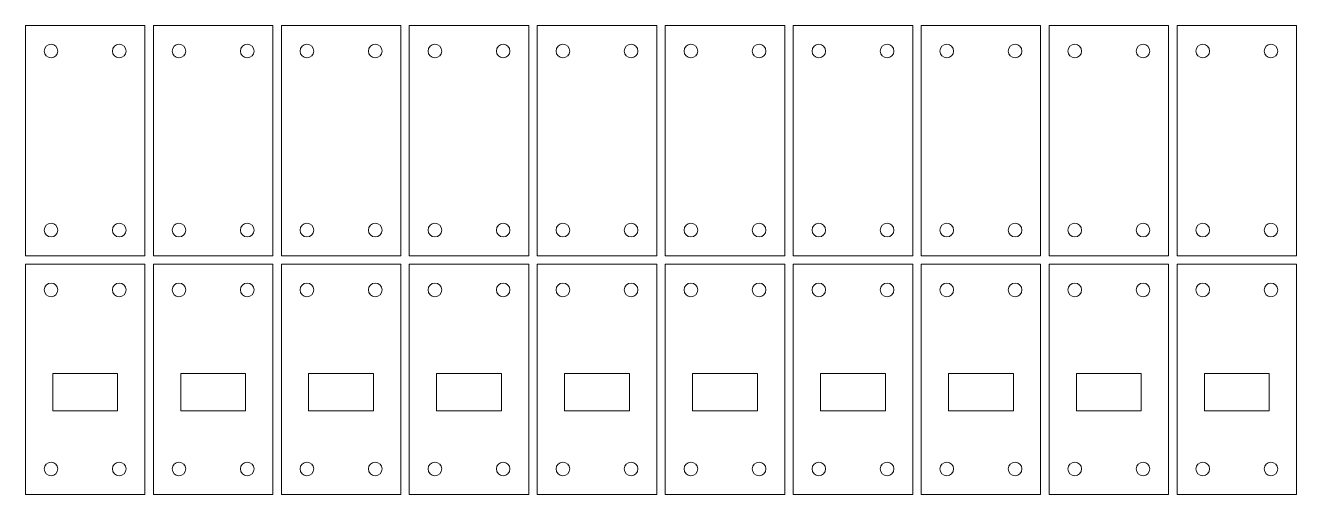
# Model space of a CAD drawing. Header units: millimetres. Extents: x 0 to 298, y 0 to 110.
import ezdxf

# ---------------------------------------------------------------- set-up
doc = ezdxf.new("R2010")
doc.units = ezdxf.units.MM
doc.layers.get('0').update_dxf_attribs({"linetype": 'CONTINUOUS', "lineweight": 0})

msp = doc.modelspace()

# ---------------------------------------------------------------- linework, layer by layer
for p, q in [((0, 56), (0, 110)), ((0, 110), (28, 110)), ((28, 110), (28, 56)), ((30, 56), (30, 110)), ((30, 110), (58, 110)), ((58, 110), (58, 56)), ((60, 56), (60, 110)), ((60, 110), (88, 110)), ((88, 110), (88, 56)), ((90, 56), (90, 110)), ((90, 110), (118, 110)), ((118, 110), (118, 56)), ((120, 56), (120, 110)), ((120, 110), (148, 110)), ((148, 110), (148, 56)), ((150, 56), (150, 110)), ((150, 110), (178, 110)), ((178, 110), (178, 56)), ((180, 56), (180, 110)), ((180, 110), (208, 110)), ((208, 110), (208, 56)), ((210, 56), (210, 110)), ((210, 110), (238, 110)), ((238, 110), (238, 56)), ((240, 56), (240, 110)), ((240, 110), (268, 110)), ((268, 110), (268, 56)), ((270, 56), (270, 110)), ((270, 110), (298, 110)), ((298, 110), (298, 56)), ((28, 56), (0, 56)), ((0, 0), (0, 54)), ((0, 54), (28, 54)), ((28, 54), (28, 0)), ((58, 56), (30, 56)), ((30, 0), (30, 54)), ((30, 54), (58, 54)), ((58, 54), (58, 0)), ((88, 56), (60, 56)), ((60, 0), (60, 54)), ((60, 54), (88, 54)), ((88, 54), (88, 0)), ((118, 56), (90, 56)), ((90, 0), (90, 54)), ((90, 54), (118, 54)), ((118, 54), (118, 0)), ((148, 56), (120, 56)), ((120, 0), (120, 54)), ((120, 54), (148, 54)), ((148, 54), (148, 0)), ((178, 56), (150, 56)), ((150, 0), (150, 54)), ((150, 54), (178, 54)), ((178, 54), (178, 0)), ((208, 56), (180, 56)), ((180, 0), (180, 54)), ((180, 54), (208, 54)), ((208, 54), (208, 0)), ((238, 56), (210, 56)), ((210, 0), (210, 54)), ((210, 54), (238, 54)), ((238, 54), (238, 0)), ((268, 56), (240, 56)), ((240, 0), (240, 54)), ((240, 54), (268, 54)), ((268, 54), (268, 0)), ((298, 56), (270, 56)), ((270, 0), (270, 54)), ((270, 54), (298, 54)), ((298, 54), (298, 0)), ((21.6, 28.4), (6.4, 28.4)), ((6.4, 28.4), (6.4, 19.6)), ((21.6, 19.6), (21.6, 28.4)), ((51.6, 28.4), (36.4, 28.4)), ((36.4, 28.4), (36.4, 19.6)), ((51.6, 19.6), (51.6, 28.4)), ((81.6, 28.4), (66.4, 28.4)), ((66.4, 28.4), (66.4, 19.6)), ((81.6, 19.6), (81.6, 28.4)), ((111.6, 28.4), (96.4, 28.4)), ((96.4, 28.4), (96.4, 19.6)), ((111.6, 19.6), (111.6, 28.4)), ((141.6, 28.4), (126.4, 28.4)), ((126.4, 28.4), (126.4, 19.6)), ((141.6, 19.6), (141.6, 28.4)), ((171.6, 28.4), (156.4, 28.4)), ((156.4, 28.4), (156.4, 19.6)), ((171.6, 19.6), (171.6, 28.4)), ((201.6, 28.4), (186.4, 28.4)), ((186.4, 28.4), (186.4, 19.6)), ((201.6, 19.6), (201.6, 28.4)), ((231.6, 28.4), (216.4, 28.4)), ((216.4, 28.4), (216.4, 19.6)), ((231.6, 19.6), (231.6, 28.4)), ((261.6, 28.4), (246.4, 28.4)), ((246.4, 28.4), (246.4, 19.6)), ((261.6, 19.6), (261.6, 28.4)), ((291.6, 28.4), (276.4, 28.4)), ((276.4, 28.4), (276.4, 19.6)), ((291.6, 19.6), (291.6, 28.4)), ((6.4, 19.6), (21.6, 19.6)), ((36.4, 19.6), (51.6, 19.6)), ((66.4, 19.6), (81.6, 19.6)), ((96.4, 19.6), (111.6, 19.6)), ((126.4, 19.6), (141.6, 19.6)), ((156.4, 19.6), (171.6, 19.6)), ((186.4, 19.6), (201.6, 19.6)), ((216.4, 19.6), (231.6, 19.6)), ((246.4, 19.6), (261.6, 19.6)), ((276.4, 19.6), (291.6, 19.6)), ((28, 0), (0, 0)), ((88, 0), (60, 0)), ((118, 0), (90, 0)), ((148, 0), (120, 0)), ((208, 0), (180, 0)), ((58, 0), (30, 0)), ((178, 0), (150, 0)), ((238, 0), (210, 0)), ((268, 0), (240, 0)), ((298, 0), (270, 0))]:
    msp.add_line(p, q)
for centre in [(6, 104), (22, 104), (36, 104), (52, 104), (66, 104), (82, 104), (96, 104), (112, 104), (126, 104), (142, 104), (156, 104), (172, 104), (186, 104), (202, 104), (216, 104), (232, 104), (246, 104), (262, 104), (276, 104), (292, 104), (6, 62), (22, 62), (36, 62), (52, 62), (66, 62), (82, 62), (96, 62), (112, 62), (126, 62), (142, 62), (156, 62), (172, 62), (186, 62), (202, 62), (216, 62), (232, 62), (246, 62), (262, 62), (276, 62), (292, 62), (6, 48), (22, 48), (36, 48), (52, 48), (66, 48), (82, 48), (96, 48), (112, 48), (126, 48), (142, 48), (156, 48), (172, 48), (186, 48), (202, 48), (216, 48), (232, 48), (246, 48), (262, 48), (276, 48), (292, 48), (6, 6), (22, 6), (36, 6), (52, 6), (66, 6), (82, 6), (96, 6), (112, 6), (126, 6), (142, 6), (156, 6), (172, 6), (186, 6), (202, 6), (216, 6), (232, 6), (246, 6), (262, 6), (276, 6), (292, 6)]:
    msp.add_circle(centre, 1.6)

doc.saveas('drawing.dxf')
